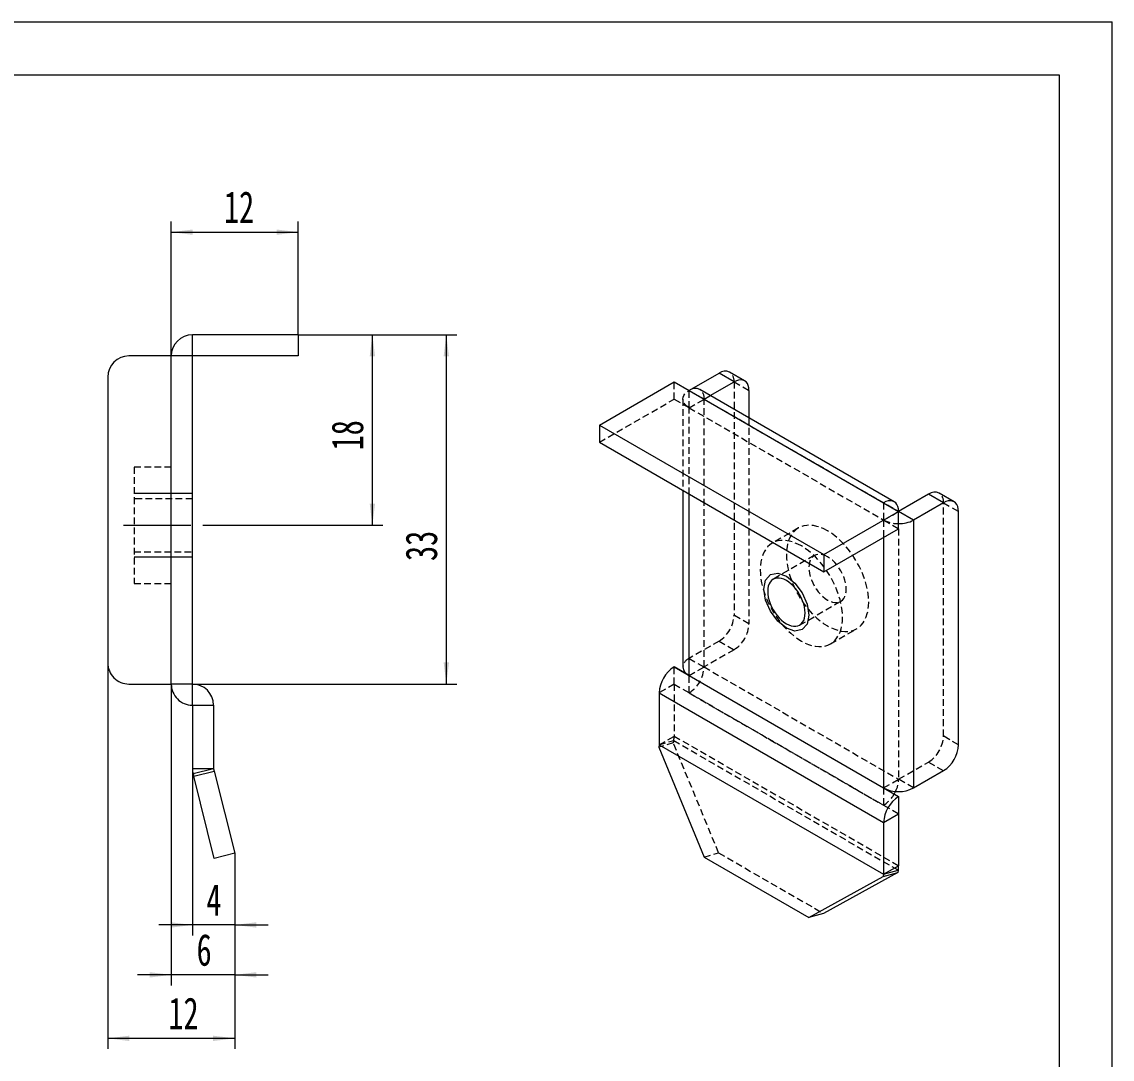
# Model space of a CAD drawing. Header units: millimetres. Extents: x 0 to 210, y 0 to 149.
# Drawn here: x 107 to 210, y 50.6 to 148.6 of the extents above; entities that cross this region are included whole.
import ezdxf

# ---------------------------------------------------------------- set-up
doc = ezdxf.new("R2010")
doc.units = ezdxf.units.MM
doc.header["$LTSCALE"] = 0.5
doc.linetypes.add('CENTERX2', pattern=[20.319999999999997, 12.7, -2.54, 2.54, -2.54])
doc.linetypes.add('HIDDEN', pattern=[1.905, 1.27, -0.635])
doc.layers.add('A-TITLEBLOCK', color=7, linetype='Continuous', lineweight=15)
doc.styles.add('SLDTEXTSTYLE1', font='TXT', dxfattribs={"width": 0.7})
doc.dimstyles.new('SLDDIMSTYLE0', dxfattribs={"dimtxt": 3, "dimasz": 2.04, "dimexe": 0, "dimexo": 0.0625, "dimgap": 0.75, "dimtad": 2, "dimrnd": 1e-09, "dimzin": 12, "dimdsep": 46, "dimtxsty": 'SLDTEXTSTYLE1', "dimsah": 1, "dimcen": 0.09, "dimadec": 0, "dimazin": 3, "dimtfac": 1, "dimtofl": 0, "dimtmove": 0, "dimatfit": 3, "dimfxl": 0, "dimfrac": 2, "dimtolj": 1, "dimtzin": 12, "dimarcsym": 0})
doc.dimstyles.new('SLDDIMSTYLE1', dxfattribs={"dimtxt": 3, "dimasz": 2.04, "dimexe": 0, "dimexo": 0.0625, "dimgap": 0.75, "dimtad": 2, "dimrnd": 1e-09, "dimzin": 12, "dimdsep": 46, "dimtxsty": 'SLDTEXTSTYLE1', "dimsah": 1, "dimcen": 0.09, "dimadec": 0, "dimazin": 3, "dimtfac": 1, "dimtmove": 0, "dimatfit": 0, "dimfxl": 0, "dimfrac": 2, "dimtolj": 1, "dimtzin": 12, "dimarcsym": 0})

# ---------------------------------------------------------------- blocks, each defined once
blk = doc.blocks.new('_D')
at = {"layer": 'A-TITLEBLOCK'}
for p, q in [((121.1052843176097, 117.0300792413537), (121.1052843176097, 129.7291534742687)), ((133.1052843176097, 119.0300792413537), (133.1052843176097, 129.7291534742687)), ((121.1052843176097, 128.7291534742687), (133.1052843176097, 128.7291534742687))]:
    blk.add_line(p, q, dxfattribs=at)
for points in [[(121.1052843176097, 128.7291534742687), (123.1452843176097, 128.4751534742687), (123.1452843176097, 128.9831534742687)], [(133.1052843176097, 128.7291534742687), (131.0652843176097, 128.9831534742687), (131.0652843176097, 128.4751534742687)]]:
    blk.add_solid(points, dxfattribs=at)
at = {"layer": 'A-TITLEBLOCK', "insert": (126.0854826779418, 132.5963567517923), "char_height": 3, "attachment_point": 1, "style": 'SLDTEXTSTYLE1'}
blk.add_mtext('12', dxfattribs=at)
blk = doc.blocks.new('_D_1')
at = {"layer": 'A-TITLEBLOCK'}
for p, q in [((133.1052843176097, 119.0300792413537), (141.1167063643646, 119.0300792413537)), ((140.1167063643646, 101.0300792413537), (140.1167063643646, 119.0300792413537)), ((124.1052843176097, 101.0300792413537), (141.1167063643646, 101.0300792413537))]:
    blk.add_line(p, q, dxfattribs=at)
for points in [[(140.1167063643646, 119.0300792413537), (139.8627063643646, 116.9900792413537), (140.3707063643646, 116.9900792413537)], [(140.1167063643646, 101.0300792413537), (140.3707063643646, 103.0700792413537), (139.8627063643646, 103.0700792413537)]]:
    blk.add_solid(points, dxfattribs=at)
at = {"layer": 'A-TITLEBLOCK', "insert": (136.2495030868411, 108.1052161218199), "char_height": 3, "attachment_point": 1, "rotation": 90, "style": 'SLDTEXTSTYLE1'}
blk.add_mtext('18', dxfattribs=at)
blk = doc.blocks.new('_D_2')
at = {"layer": 'A-TITLEBLOCK'}
for p, q in [((133.1052843176097, 119.0300792413537), (148.1052843176097, 119.0300792413537)), ((147.1052843176097, 119.0300792413537), (147.1052843176097, 86.03007924135368)), ((123.1052843176097, 86.03007924135368), (148.1052843176097, 86.03007924135368))]:
    blk.add_line(p, q, dxfattribs=at)
for points in [[(147.1052843176097, 119.0300792413537), (146.8512843176098, 116.9900792413537), (147.3592843176097, 116.9900792413537)], [(147.1052843176097, 86.03007924135368), (147.3592843176097, 88.07007924135368), (146.8512843176098, 88.07007924135368)]]:
    blk.add_solid(points, dxfattribs=at)
at = {"layer": 'A-TITLEBLOCK', "insert": (143.2380810400862, 97.65434278869911), "char_height": 3, "attachment_point": 1, "rotation": 90.00000000000041, "style": 'SLDTEXTSTYLE1'}
blk.add_mtext('33', dxfattribs=at)
blk = doc.blocks.new('_D_3')
at = {"layer": 'A-TITLEBLOCK'}
for p, q in [((123.1062843176097, 78.030079492589), (123.106668898752, 62.26225275592915)), ((127.1062843179004, 70.03007949142635), (127.1064737747108, 62.26235031214625)), ((123.1066445085079, 63.26225275563171), (119.9316445094523, 63.26217531660687)), ((127.1064493844667, 63.26235031184881), (123.1066445085079, 63.26225275563171)), ((127.1064493844667, 63.26235031184881), (130.2814493835224, 63.26242775087365))]:
    blk.add_line(p, q, dxfattribs=at)
for points in [[(123.1066445085079, 63.26225275563171), (121.0666383139927, 63.51620299945832), (121.0666507042367, 63.00820299960941)], [(127.1064493844667, 63.26235031184881), (129.1464555789819, 63.0084000680222), (129.1464431887379, 63.51640006787111)]]:
    blk.add_solid(points, dxfattribs=at)
at = {"layer": 'A-TITLEBLOCK', "insert": (124.422894348814, 67.12948813796038), "char_height": 3, "attachment_point": 1, "rotation": 0.0013974580456000848, "style": 'SLDTEXTSTYLE1'}
blk.add_mtext('4', dxfattribs=at)
blk = doc.blocks.new('_D_4')
at = {"layer": 'A-TITLEBLOCK'}
for p, q in [((121.1052843176097, 86.03007924135368), (121.1052843176097, 57.54500824135369)), ((127.1062843179004, 70.03007949142635), (127.1062843179004, 57.54500824135369)), ((121.1052843176097, 58.54500824135369), (117.9302843176097, 58.54500824135369)), ((127.1062843179004, 58.54500824135369), (121.1052843176097, 58.54500824135369)), ((127.1062843179004, 58.54500824135369), (130.2812843179004, 58.54500824135369))]:
    blk.add_line(p, q, dxfattribs=at)
for points in [[(121.1052843176097, 58.54500824135369), (119.0652843176097, 58.79900824135369), (119.0652843176097, 58.29100824135369)], [(127.1062843179004, 58.54500824135369), (129.1462843179004, 58.29100824135369), (129.1462843179004, 58.79900824135369)]]:
    blk.add_solid(points, dxfattribs=at)
at = {"layer": 'A-TITLEBLOCK', "insert": (123.5015285435122, 62.41221151887726), "char_height": 3, "attachment_point": 1, "style": 'SLDTEXTSTYLE1'}
blk.add_mtext('6', dxfattribs=at)
blk = doc.blocks.new('_D_5')
at = {"layer": 'A-TITLEBLOCK'}
for p, q in [((115.1052843176097, 88.03007924135369), (115.1052843176097, 51.54500824135368)), ((127.1062843179004, 70.03007949142635), (127.1062843179004, 51.54500824135368)), ((127.1062843179004, 52.54500824135368), (115.1052843176097, 52.54500824135368))]:
    blk.add_line(p, q, dxfattribs=at)
for points in [[(115.1052843176097, 52.54500824135368), (117.1452843176097, 52.29100824135369), (117.1452843176097, 52.79900824135368)], [(127.1062843179004, 52.54500824135368), (125.0662843179004, 52.79900824135368), (125.0662843179004, 52.29100824135369)]]:
    blk.add_solid(points, dxfattribs=at)
at = {"layer": 'A-TITLEBLOCK', "insert": (120.8341006736248, 56.41221151887723), "char_height": 3, "attachment_point": 1, "style": 'SLDTEXTSTYLE1'}
blk.add_mtext('12', dxfattribs=at)

msp = doc.modelspace()

# ---------------------------------------------------------------- linework, layer by layer
at = {"color": 7, "linetype": 'Continuous', "lineweight": 15}
for p, q in [((133.1052844219178, 119.0300775349576), (123.1052844126046, 119.0300775349576)), ((123.1052844126046, 117.0300809324223), (123.1052844126046, 119.0300775349576)), ((133.1052844219178, 119.0300775349576), (133.1052844219178, 117.0300809324223)), ((121.1052843176097, 117.0300809324223), (117.1052841276199, 117.0300809324223)), ((121.1052843176097, 86.03007957641667), (121.1052843176097, 117.0300809324223)), ((123.1052844126046, 117.0300809324223), (121.1052843176097, 117.0300809324223)), ((123.1052844126046, 86.03007957641667), (123.1052844126046, 117.0300809324223)), ((133.1052844219178, 117.0300809324223), (123.1052844126046, 117.0300809324223)), ((175.2971746403648, 114.6847675981372), (173.8829615047285, 115.5011754636099)), ((115.1052842654556, 115.0300806045968), (115.1052842654556, 88.03007897291964)), ((161.5693342925186, 110.5039733261645), (168.6404021109696, 114.5860138890797)), ((168.6404021109696, 114.5860138890797), (170.0546152466058, 113.769606023607)), ((170.0801109721583, 113.7840612740218), (172.8830429996035, 115.4021594912769)), ((172.0547778659561, 113.2911964763278), (174.2972561352397, 114.5857516258041)), ((174.2972561352397, 114.5857516258041), (172.8830429996035, 115.4021594912769)), ((170.0546152466058, 113.769606023607), (188.4393919367776, 103.156300350934)), ((189.4393107300158, 103.2553164895912), (171.0545340398441, 113.8686221622642)), ((175.7114696001483, 113.7690777899073), (175.7114696001483, 111.1802309275298)), ((161.5693342925186, 110.5039733261645), (182.7825372539629, 98.25785192254598)), ((161.5693342925186, 110.5039733261645), (161.5693342925186, 108.8708944765616)), ((161.5693342925186, 108.8708944765616), (182.7825372539629, 96.62477307294311)), ((169.4688290407708, 104.3106121165514), (169.4688290407708, 87.64016895386948)), ((170.0546152466058, 86.82376089831187), (170.0546152466058, 103.9724439640142)), ((188.4393919367776, 103.156300350934), (189.8536050724139, 102.3398924854612)), ((192.6820328254115, 103.9724459531311), (189.8536055663222, 102.3396296519311)), ((194.0962459610478, 103.1560380876584), (191.2678187019585, 101.5232217864583)), ((194.0962459610478, 103.1560380876584), (192.6820328254115, 103.9724459531311)), ((195.0961644661728, 103.2550540599914), (193.6819513305365, 104.0714619254642)), ((182.7825372539629, 98.25785192254598), (189.8536050724139, 102.3398924854612)), ((189.8536050724139, 100.7068136358583), (189.8536050724139, 102.3398924854612)), ((191.2678187019585, 101.5232217864583), (189.8536055663222, 102.3396296519311)), ((195.5104594259563, 80.29276099851528), (195.5104594259563, 102.3393642517615)), ((191.2678187019585, 101.5232217864583), (191.2678187019585, 76.21045551076611)), ((182.7825372539629, 96.62477307294311), (189.8536050724139, 100.7068136358583)), ((188.4393919367776, 99.89040425096279), (188.4393919367776, 76.21045522563888)), ((182.7825372539629, 98.25785192254598), (182.7825372539629, 96.62477307294311)), ((168.6404021109696, 87.64016876378466), (168.6396949988041, 87.63976055662049)), ((168.6396949988041, 87.63976055662049), (189.8528979602484, 75.39363915300193)), ((170.0546152466058, 86.82376089831187), (168.6404021109696, 87.64016876378466)), ((170.0546152466058, 86.82376089831187), (188.4393919367776, 76.21045522563888)), ((117.1052841276199, 86.03007957641667), (121.1052843176097, 86.03007957641667)), ((123.1052844126046, 86.03007957641667), (121.1052843176097, 86.03007957641667)), ((123.1052844126046, 84.03007924859112), (123.1052844126046, 86.03007957641667)), ((123.1052844126046, 86.03007957641667), (123.1062844202191, 86.03007957641667)), ((123.1062844202191, 84.03007924859112), (123.1062844202191, 86.03007957641667)), ((167.2254815338956, 85.19027060960845), (188.4386844953399, 72.94414920598989)), ((167.2254815338956, 85.19027060960845), (167.2254815338956, 80.29102593335267)), ((123.1052844126046, 84.03007924859112), (123.1062844202191, 84.03007924859112)), ((123.1062844202191, 84.03007924859112), (125.1062842823834, 84.03007924859112)), ((123.1062844202191, 84.03007924859112), (123.1062844202191, 78.03007948747536)), ((125.1062842823834, 84.03007924859112), (125.1062842823834, 78.03007948747536)), ((167.2254815338956, 80.29102593335267), (167.1832566478605, 80.07161109119149)), ((167.1832566478605, 80.07161109119149), (171.4681219286211, 69.6766589927966)), ((167.2254815338956, 80.29102593335267), (188.4386844953399, 68.04490452973413)), ((125.1062842823834, 78.03007948747536), (123.1062844202191, 78.03007948747536)), ((125.1062842823834, 78.03007948747536), (123.1659994267196, 77.54500824445559)), ((123.1659994267196, 77.54500824445559), (123.2257144332201, 77.30614824755749)), ((123.2257144332201, 77.30614824755749), (125.1659992888838, 77.79121949239625)), ((125.1659992888838, 69.54500783537215), (123.2257144332201, 77.30614824755749)), ((125.1062842823834, 78.03007948747536), (125.1659992888838, 77.79121949239625)), ((125.1659992888838, 77.79121949239625), (127.1062841445476, 70.03007928211873)), ((191.2678187019585, 76.21045551076611), (194.0962459610478, 77.84327181196612)), ((188.4393919367776, 76.21045522563888), (189.8536050724139, 75.39404736016611)), ((189.4394732670322, 75.6331205253233), (189.5708352597297, 75.88388574979496)), ((189.8536050724139, 75.39404736016611), (189.8528979602484, 75.39363915300193)), ((189.8528979602484, 75.39363915300193), (189.8528979602484, 73.76055726154748)), ((189.8536050724139, 75.39404736016611), (189.8536050724139, 73.76096546871166)), ((188.4386844953399, 72.94414920598989), (189.8528979602484, 73.76055726154748)), ((189.8536050724139, 73.76096546871166), (189.8528979602484, 73.76055726154748)), ((189.8528979602484, 73.76055726154748), (189.8528979602484, 68.86131258529173)), ((188.4386844953399, 72.94414920598989), (188.4386844953399, 68.04490452973413)), ((127.1062841445476, 70.03007928211873), (125.1659992888838, 69.54500783537215)), ((171.4681219286211, 69.6766589927966), (181.3676171707974, 63.96180203363888)), ((189.7684481881782, 68.22144136719518), (182.7396057496708, 64.35775354839515)), ((188.3964596093048, 67.82548968757293), (189.7684481881782, 68.22144136719518)), ((188.4386844953399, 68.04490452973413), (188.3964596093048, 67.82548968757293)), ((188.4386844953399, 68.04490452973413), (189.8528979602484, 68.86131258529173)), ((188.4386844953399, 68.04490452973413), (189.8106730742133, 68.44085621084166)), ((189.8106730742133, 68.44085621084166), (189.7684481881782, 68.22144136719518)), ((181.3676171707974, 63.96180203363888), (188.3964596093048, 67.82548968757293)), ((182.7396057496708, 64.35775354839515), (181.3676171707974, 63.96180203363888))]:
    msp.add_line(p, q, dxfattribs=at)
at = {"color": 7, "linetype": 'HIDDEN', "lineweight": 0}
for p, q in [((168.6404021109696, 112.9529350394769), (168.6404021109696, 114.5860138890797)), ((174.297256464512, 114.5854856553801), (175.7114696001483, 113.7690777899073)), ((174.297256464512, 114.5854856553801), (174.297256464512, 92.53888240213382)), ((170.0546152466058, 112.1365271740041), (170.0546152466058, 113.769606023607)), ((170.0546157405142, 113.7693431900769), (170.0801109721583, 113.7840612740218)), ((170.0546157405142, 113.7693431900769), (171.4688288761505, 112.9529353246041)), ((161.5693342925186, 108.8708944765616), (168.6404021109696, 112.9529350394769)), ((170.0546152466058, 112.1365271740041), (168.6404021109696, 112.9529350394769)), ((169.4688290407708, 112.9529352295617), (169.4688290407708, 104.3106121165514)), ((170.0546152466058, 112.1365271740041), (171.4688288761505, 112.9529353246041)), ((171.4688288761505, 112.9529353246041), (172.0547778659561, 113.2911964763278)), ((171.4688288761505, 112.9529353246041), (189.8536055663222, 102.3396296519311)), ((171.4688288761505, 87.64016904891189), (171.4688288761505, 112.9529353246041)), ((170.0546152466058, 103.9724439640142), (170.0546152466058, 112.1365271740041)), ((170.0546152466058, 112.1365271740041), (188.4393919367776, 101.5232215013311)), ((175.7114696001483, 111.1802309275298), (175.7114696001483, 91.72247453666105)), ((117.6052842095763, 106.5300801426608), (117.6052842095763, 95.53007833962029)), ((121.1052843176097, 106.5300801426608), (117.6052842095763, 106.5300801426608)), ((123.1052844126046, 103.5300796509225), (117.6052842095763, 103.5300796509225)), ((188.4393919367776, 103.156300350934), (188.4393919367776, 101.5232215013311)), ((194.09624629032, 103.1557721172343), (195.5104594259563, 102.3393642517615)), ((194.09624629032, 81.10916886398806), (194.09624629032, 103.1557721172343)), ((188.4393919367776, 101.5232215013311), (189.8536055663222, 102.3396296519311)), ((188.4393919367776, 101.5232215013311), (189.8536050724139, 100.7068136358583)), ((188.4393919367776, 101.5232215013311), (188.4393919367776, 99.89040425096279)), ((180.3863145664602, 100.7736110544855), (177.9114407559161, 99.34489681469613)), ((189.8536055663222, 100.7068124015628), (189.8536055663222, 77.0268633762389)), ((117.6052842095763, 98.53007883135861), (123.1052844126046, 98.53007883135861)), ((181.88619265342, 98.17546406871949), (177.9971052133313, 95.93034167833008)), ((117.6052842095763, 95.53007833962029), (121.1052843176097, 95.53007833962029)), ((180.4969019700522, 91.60009825465991), (184.3859894101409, 93.84522064504932)), ((175.7114696001483, 91.72247453666105), (174.297256464512, 92.53888240213382)), ((183.4109936865566, 89.81835941949387), (185.8858674971007, 91.24707365928327)), ((172.8830429996035, 90.08939321558468), (170.0546157405142, 88.45657691438466)), ((172.8830429996035, 90.08939321558468), (174.2972561352397, 89.27298535011191)), ((174.2972561352397, 89.27298535011191), (171.4688288761505, 87.64016904891189)), ((168.6396949988041, 86.00667866516604), (168.6396949988041, 87.63976055662049)), ((168.6404021109696, 86.00708687233022), (168.6404021109696, 87.64016876378466)), ((170.0546152466058, 86.82376089831187), (171.4688288761505, 87.64016904891189)), ((170.0546157405142, 88.45657691438466), (171.4688288761505, 87.64016904891189)), ((171.4688288761505, 87.64016904891189), (189.8536055663222, 77.0268633762389)), ((170.0546152466058, 85.19067900685744), (170.0546152466058, 86.82376089831187)), ((168.6396949988041, 86.00667866516604), (167.2254815338956, 85.19027060960845)), ((168.6404021109696, 86.00708687233022), (168.6396949988041, 86.00667866516604)), ((168.6396949988041, 86.00667866516604), (189.8528979602484, 73.76055726154748)), ((168.6396949988041, 86.00667866516604), (168.6396949988041, 81.10743398891026)), ((168.6404021109696, 86.00708687233022), (170.0546152466058, 85.19067900685744)), ((170.0546152466058, 85.19067900685744), (188.4393919367776, 74.57737333418444)), ((168.5552452267339, 80.46756277081374), (167.1832566478605, 80.07161109119149)), ((167.2254815338956, 80.29102593335267), (168.6396949988041, 81.10743398891026)), ((167.2254815338956, 80.29102593335267), (168.597470112769, 80.6869776144602)), ((168.597470112769, 80.6869776144602), (168.5552452267339, 80.46756277081374)), ((172.8401105074945, 70.07261050755287), (168.5552452267339, 80.46756277081374)), ((168.597470112769, 80.6869776144602), (189.8106730742133, 68.44085621084166)), ((168.6396949988041, 81.10743398891026), (189.8528979602484, 68.86131258529173)), ((195.5104594259563, 80.29276099851528), (194.09624629032, 81.10916886398806)), ((189.8536055663222, 77.0268633762389), (192.6820328254115, 78.6596796774389)), ((192.6820328254115, 78.6596796774389), (194.0962459610478, 77.84327181196612)), ((188.4393919367776, 76.21045522563888), (189.8536055663222, 77.0268633762389)), ((191.2678187019585, 76.21045551076611), (189.8536055663222, 77.0268633762389)), ((188.4393919367776, 76.21045522563888), (188.4393919367776, 74.57737333418444)), ((188.4393919367776, 74.57737333418444), (189.8536050724139, 73.76096546871166)), ((171.4681219286211, 69.6766589927966), (172.8401105074945, 70.07261050755287)), ((172.8401105074945, 70.07261050755287), (182.7396057496708, 64.35775354839515))]:
    msp.add_line(p, q, dxfattribs=at)
at = {"color": 7, "linetype": 'Continuous', "lineweight": 0}
for p, q in [((123.1052843176097, 104.0300792413537), (117.6052843176097, 104.0300792413537)), ((123.1052843176097, 98.0300792413537), (117.6052843176097, 98.0300792413537))]:
    msp.add_line(p, q, dxfattribs=at)
at = {"color": 7, "linetype": 'Continuous', "lineweight": 15, "flags": 128}
for points in [[(175.7114696001483, 113.7690777899073), (175.6940583419017, 114.0144963881407), (175.6422529503645, 114.2337691268215), (175.5573293555208, 114.4214971700449), (175.4413787654558, 114.573056517092), (175.2972559706115, 114.6847202516907), (175.1285098673415, 114.7537309826248), (174.9392955422189, 114.7783960999611), (174.7342718683654, 114.7581047049569), (174.5184879065237, 114.6933593700458), (174.2972561352397, 114.5857516258041)], [(189.8536055663222, 102.3396296519311), (189.8361942501958, 102.5850482167512), (189.7843890297258, 102.804321054187), (189.6994655172002, 102.9920491449316), (189.5835148139478, 103.1436084266371), (189.4393920191036, 103.2552721612358), (189.2706458746745, 103.3242828684093), (189.0814315083929, 103.3489479619849), (188.8764079991755, 103.3286566620232), (188.6606237080616, 103.2639111370273), (188.4393919367776, 103.156300350934)], [(195.5104594259563, 102.3393642517615), (195.4930481677097, 102.5847828499949), (195.4412427761725, 102.8040555886757), (195.3563191813288, 102.9917836318991), (195.2403685912638, 103.1433429789463), (195.0962457964195, 103.2550067135449), (194.9274996931495, 103.3240174444791), (194.7382853680269, 103.3486825618153), (194.5332616941734, 103.3283911668112), (194.3174777323318, 103.2636458319001), (194.0962459610478, 103.1560380876584)], [(181.0147705051454, 92.74471060998967), (180.9996470305196, 93.01989067294949), (180.9545354146337, 93.30782430679712), (180.8802073070152, 93.6035838794617), (180.7779346863809, 93.9021080594088), (180.6494674701249, 94.19829078769783), (180.4970035505426, 94.48706397550966), (180.3231519163383, 94.76348571438176), (180.1308870484186, 95.02282743998786), (179.923498705873, 95.26065158969895), (179.7045353323059, 95.47288685933474), (179.4777434903205, 95.65590423188739), (179.2470035916917, 95.80657233081304), (179.0162636930629, 95.9223108482199), (178.7894718510776, 96.00114176282602), (178.5705084775104, 96.04171622310453), (178.3631201349649, 96.04333755695609), (178.1708552670451, 96.00598012278158), (177.9970036328409, 95.9302832082137), (177.8445397132585, 95.81754111502448), (177.7160724970025, 95.66968347743632), (177.6137998763683, 95.48924075183903), (177.5394717687497, 95.27929858555606), (177.4943601528639, 95.04344971475486), (177.479236678238, 94.78573084392609), (177.4943601528639, 94.51054926004049), (177.5394717687497, 94.22261562619286), (177.6137998763683, 93.92685605352828), (177.7160724970025, 93.62833187358116), (177.8445397132585, 93.33214914529215), (177.9970036328409, 93.04337595748032), (178.1708552670451, 92.76695421860822), (178.3631201349649, 92.5076124930021), (178.5705084775104, 92.26978834329101), (178.7894718510776, 92.05755307365523), (179.0162636930629, 91.87453570110259), (179.2470035916917, 91.72386760217694), (179.4777434903205, 91.60812908477007), (179.7045353323059, 91.52929817016394), (179.923498705873, 91.48872370988545), (180.1308870484186, 91.48710237603389), (180.3231519163383, 91.5244598102084), (180.4970035505426, 91.60015672477628), (180.6494674701249, 91.71289881796548), (180.7779346863809, 91.86075645555367), (180.8802073070152, 92.04119918115093), (180.9545354146337, 92.25114134743392), (180.9996470305196, 92.48699021823512), (181.0147705051454, 92.74471060998967)]]:
    msp.add_lwpolyline(points, dxfattribs=at)
at = {"color": 7, "linetype": 'HIDDEN', "lineweight": 0, "flags": 128}
for points in [[(170.0546152466058, 112.1365271740041), (169.8507952274768, 112.2742927674845), (169.6868157516737, 112.4287690506811), (169.566715919618, 112.5961518084467), (169.4934523491966, 112.7723198591866), (169.4688290407708, 112.9529352295617), (169.4934526784688, 113.133550409852), (169.5667157961409, 113.3097187694797), (169.6868160397869, 113.4771014797241), (169.8507952480563, 113.6315775134344), (170.0546157405142, 113.7693431900769)], [(183.1360910317805, 100.5013175583841), (182.7971347367426, 100.6799022194266), (182.4607581251786, 100.8229502163335), (182.1295211448067, 100.9293715588182), (181.8059448069011, 100.9983542496559), (181.4924916974902, 101.0293770562556), (181.1915473940542, 101.0222019874628), (180.9054022320738, 100.9768817776552), (180.6362338536009, 100.8937653984613), (180.3860909905997, 100.7734815646995), (180.1568771659707, 100.6169481435773), (179.9503371933875, 100.4253556133564), (179.7680425246825, 100.2001633547214), (179.6113810424063, 99.94308120859682), (179.481544382846, 99.65607071070973), (179.379521021308, 99.34131410207814), (179.3060877110396, 99.00120558288447), (179.2618028977836, 98.63833534213687), (179.2470037563279, 98.25546541269433), (179.2618028977836, 97.8555072373025), (179.3060877110396, 97.44150683950545), (179.379521021308, 97.01661402496035), (179.481544382846, 96.58406375040572), (179.6113810424063, 96.14714703623378), (179.7680425246825, 95.7091873927588), (179.9503371933875, 95.27352218967965), (180.1568771659707, 94.84346368300531), (180.3860909905997, 94.42228561308607), (180.6362338536009, 94.01319297717134), (180.9054022320738, 93.6193014032286), (181.1915473940542, 93.2436050216531), (181.4924916974902, 92.88896705606882), (181.8059448069011, 92.55808460591267), (182.1295211448067, 92.25347400916118), (182.4607581251786, 91.97745727453177), (182.7971347367426, 91.73213310246102), (183.1360910317805, 91.5193671553847), (183.4750473268183, 91.34078249434224), (183.8114239383823, 91.19773449743529), (184.1426609187542, 91.09131315495065), (184.4662372566598, 91.02233046411295), (184.7796903660708, 90.99130765751326), (185.0806346695067, 90.99848272630605), (185.3667798314871, 91.04380293611361), (185.63594820996, 91.12691931530753), (185.8860910729612, 91.24720314906932), (186.1153048975902, 91.40373657019154), (186.3218448701734, 91.59532910041243), (186.5041395388784, 91.82052135904742), (186.6608010211546, 92.077603505172), (186.790637680715, 92.36461400305909), (186.8926610422529, 92.67937061169069), (186.9660943525213, 93.01947913088435), (187.0103791657774, 93.38234937163195), (187.025178307233, 93.76522082200027), (187.0103791657774, 94.16517747646631), (186.9660943525213, 94.57917787426337), (186.8926610422529, 95.00407068880847), (186.790637680715, 95.43662096336308), (186.6608010211546, 95.87353767753504), (186.5041395388784, 96.31149732101001), (186.3218448701734, 96.74716252408916), (186.1153048975902, 97.1772210307635), (185.8860910729612, 97.59839910068274), (185.63594820996, 98.00749173659747), (185.3667798314871, 98.40138331054021), (185.0806346695067, 98.77707969211573), (184.7796903660708, 99.1317176577), (184.4662372566598, 99.46260010785615), (184.1426609187542, 99.76721070460765), (183.8114239383823, 100.043227439237), (183.4750473268183, 100.2885516113078), (183.1360910317805, 100.5013175583841)], [(180.6612172212364, 99.0726033185947), (180.3222609261985, 99.25118797963718), (179.9858843146345, 99.39423597654412), (179.6546473342626, 99.50065731902876), (179.331070996357, 99.56964000986646), (179.0176178869461, 99.60066281646615), (178.7166735835101, 99.59348774767335), (178.4305284215298, 99.54816753786578), (178.1613600430568, 99.46505115867187), (177.9112171800556, 99.34476732491007), (177.6820033554266, 99.18823390378786), (177.4754633828434, 98.99664137356697), (177.2931687141384, 98.771449114932), (177.1365072318622, 98.51436696880741), (177.0066705723019, 98.22735647092031), (176.9046472107639, 97.91259986228873), (176.8312139004955, 97.57249134309507), (176.7869290872395, 97.20962110234744), (176.7721299457838, 96.82675117290493), (176.7869290872395, 96.42679299751309), (176.8312139004955, 96.01279259971602), (176.9046472107639, 95.58789978517095), (177.0066705723019, 95.15534951061632), (177.1365072318622, 94.71843279644438), (177.2931687141384, 94.2804731529694), (177.4754633828434, 93.84480794989024), (177.6820033554266, 93.4147494432159), (177.9112171800556, 92.99357137329666), (178.1613600430568, 92.58447873738191), (178.4305284215298, 92.19058716343919), (178.7166735835101, 91.81489078186367), (179.0176178869461, 91.46025281627941), (179.331070996357, 91.12937036612325), (179.6546473342626, 90.82475976937177), (179.9858843146345, 90.54874303474236), (180.3222609261985, 90.3034188626716), (180.6612172212364, 90.09065291559527), (181.0001735162742, 89.91206825455282), (181.3365501278382, 89.76902025764588), (181.6677871082101, 89.66259891516124), (181.9913634461158, 89.59361622432354), (182.3048165555267, 89.56259341772383), (182.6057608589627, 89.56976848651664), (182.891906020943, 89.61508869632421), (183.1610743994159, 89.69820507551812), (183.4112172624171, 89.81848890927992), (183.6404310870462, 89.97502233040214), (183.8469710596293, 90.16661486062303), (184.0292657283343, 90.39180711925799), (184.1859272106105, 90.64888926538258), (184.3157638701709, 90.93589976326967), (184.4177872317088, 91.25065637190126), (184.4912205419772, 91.59076489109493), (184.5355053552333, 91.95363513184255), (184.5503044966889, 92.33650658221084), (184.5355053552333, 92.73646323667691), (184.4912205419772, 93.15046363447397), (184.4177872317088, 93.57535644901904), (184.3157638701709, 94.00790672357367), (184.1859272106105, 94.44482343774563), (184.0292657283343, 94.8827830812206), (183.8469710596293, 95.31844828429975), (183.6404310870462, 95.7485067909741), (183.4112172624171, 96.16968486089334), (183.1610743994159, 96.57877749680807), (182.891906020943, 96.97266907075081), (182.6057608589627, 97.34836545232632), (182.3048165555267, 97.70300341791058), (181.9913634461158, 98.03388586806675), (181.6677871082101, 98.33849646481823), (181.3365501278382, 98.61451319944763), (181.0001735162742, 98.85983737151838), (180.6612172212364, 99.0726033185947)], [(183.1360910317805, 98.05169472120245), (182.9053511331517, 98.16743323860932), (182.6785592911663, 98.24626415321544), (182.4595959175991, 98.28683861349396), (182.2522075750536, 98.2884599473455), (182.0599427071339, 98.251102513171), (181.8860910729296, 98.17540559860312), (181.7336271533473, 98.0626635054139), (181.6051599370913, 97.91480586782573), (181.502887316457, 97.73436314222847), (181.4285592088384, 97.52442097594547), (181.3834475929526, 97.28857210514427), (181.3683241183268, 97.03085323431552), (181.3834475929526, 96.7556716504299), (181.4285592088384, 96.46773801658229), (181.502887316457, 96.1719784439177), (181.6051599370913, 95.87345426397057), (181.7336271533473, 95.57727153568158), (181.8860910729296, 95.28849834786973), (182.0599427071339, 95.01207660899763), (182.2522075750536, 94.75273488339153), (182.4595959175991, 94.51491073368042), (182.6785592911663, 94.30267546404465), (182.9053511331517, 94.119658091492), (183.1360910317805, 93.96898999256635), (183.3668309304092, 93.8532514751595), (183.5936227723946, 93.77442056055337), (183.8125861459618, 93.73384610027487), (184.0199744885073, 93.73222476642331), (184.212239356427, 93.76958220059782), (184.3860909906313, 93.8452791151657), (184.5385549102136, 93.95802120835492), (184.6670221264696, 94.10587884594308), (184.7692947471039, 94.28632157154036), (184.8436228547225, 94.49626373782333), (184.8887344706083, 94.73211260862453), (184.9038579452341, 94.98983300037908), (184.8887344706083, 95.2650130633389), (184.8436228547225, 95.55294669718653), (184.7692947471039, 95.84870626985112), (184.6670221264696, 96.14723044979823), (184.5385549102136, 96.44341317808724), (184.3860909906313, 96.73218636589907), (184.212239356427, 97.00860810477118), (184.0199744885073, 97.26794983037729), (183.8125861459618, 97.50577398008839), (183.5936227723946, 97.71800924972415), (183.3668309304092, 97.90102662227682), (183.1360910317805, 98.05169472120245)]]:
    msp.add_lwpolyline(points, dxfattribs=at)
at = {"color": 7, "linetype": 'Continuous', "lineweight": 0, "flags": 128}
msp.add_lwpolyline([(181.3683240024229, 92.54060783771227), (181.2068481061778, 91.69639596673672), (180.7470036588633, 91.16714380171808), (180.0587978090826, 91.03342518709766), (179.2470036588633, 91.3155975697891), (178.435209508644, 91.97070276242671), (177.7470036588633, 92.89900693797473), (177.2871592115488, 93.95918420080429), (177.1256833153037, 94.98983217318042), (177.2871592115488, 95.83404404415597), (177.7470036588633, 96.36329620917459), (178.435209508644, 96.49701482379503), (179.2470036588633, 96.21484244110356), (180.0587978090826, 95.55973724846595), (180.7470036588633, 94.63143307291791), (181.2068481061778, 93.57125581008836), (181.3683240024229, 92.54060783771227)], dxfattribs=at)
at = {"color": 7, "linetype": 'Continuous', "lineweight": 15}
for centre, radius, start, end in [((123.1052843176097, 117.0300792413537), 2.000000000000014, 90, 180), ((117.1052843176097, 115.0300792413537), 2, 90, 179.9999999999999), ((173.4678538617037, 114.5947886066188), 0.9969210048062593, 65.39313664834057, 125.9173097365228), ((170.6394234357541, 112.9622648622549), 0.9968953650751011, 65.39227457058922, 125.9181874522564), ((193.2668436875117, 103.165075068473), 0.9969210048062748, 65.3931366483416, 125.9173097365205), ((189.9171413831251, 104.0455448194067), 2.861196026516366, 268.7275800755037, 298.1685786955297), ((117.1052843176097, 88.03007924135369), 2, 179.9999999999999, 270.0000000000008), ((170.2740027875333, 85.06319948489816), 3.051168449072533, 122.3868785403266, 177.6131290164384), ((170.4612432582589, 87.7338828295414), 0.996829107503306, 185.3944557866468, 245.9256674343672), ((123.1052843176097, 86.03007924135369), 2, 180, 270.0000000000012), ((123.1062843176097, 84.03007924135369), 2.000000000000014, 4.071109992273301e-13, 90), ((192.4619410139875, 80.41983128250021), 3.051165574855731, 302.3868495841668, 357.6131425678135), ((125.1062843176097, 78.030079492589), 2.000000000000014, 179.9999999999996, 194.0362434679268), ((191.4872057489773, 72.81707808127977), 3.051168449072238, 122.3868785403238, 177.6131290164414), ((189.8536050467729, 78.9145650344651), 3.051591155229167, 242.3910370989218, 297.6089744527929), ((187.619209544657, 68.8732852587579), 2.233720502403386, 348.8375519795755, 359.6928949064855)]:
    msp.add_arc(centre, radius, start, end, dxfattribs=at)
at = {"color": 7, "linetype": 'HIDDEN', "lineweight": 0}
for centre, radius, start, end in [((173.3202971090498, 114.695036653454), 0.9830823990917994, 353.6018853431585, 55.08593859403069), ((170.5040795205204, 113.0680080954751), 0.9715879073889762, 353.1980456759977, 55.48990504786185), ((193.1192869349861, 103.2653231153663), 0.9830823989708065, 353.6018853389647, 55.08593859822531), ((189.7995058953395, 104.0850108957656), 2.900461149836667, 242.0351211717296, 271.0687449284809), ((171.2487380525434, 92.66595268611873), 3.051165574855616, 302.386849584165, 357.613142567814), ((172.6629511881798, 91.84954482064586), 3.05116557485542, 302.3868495841627, 357.6131425678159), ((170.4840264819503, 87.53010737288571), 1.02114611892031, 114.8673211492724, 173.812503546569), ((168.4203093543472, 87.76723918362006), 3.051166677510532, 302.3868574690759, 357.6131462364949), ((166.4060065832206, 81.11940666237564), 2.233720502395449, 348.8375519795568, 359.6928949065048), ((191.0477278783514, 81.23623914797291), 3.051165574855559, 302.3868495841649, 357.613142567815), ((187.0824621651132, 77.10597132783742), 2.772272320330524, 333.8435002558393, 358.3648189735822), ((186.8833233621707, 77.05294471278465), 2.924004627120765, 302.1522144588594, 330.9498339271332)]:
    msp.add_arc(centre, radius, start, end, dxfattribs=at)
at = {"layer": 'A-TITLEBLOCK', "linetype": 'Continuous'}
for p, q in [((0.03942178267662272, 148.6073900783198), (210.0394217826766, 148.6073900783198)), ((210.0394217826767, 0.1073900783197187), (210.0394217826766, 148.6073900783198)), ((12.53170488598066, 143.5876351880282), (205.0317048859807, 143.5876351880282)), ((205.0317048859807, 143.5876351880282), (205.0317048859807, 5.087635188028155))]:
    msp.add_line(p, q, dxfattribs=at)
at = {"layer": 'A-TITLEBLOCK', "linetype": 'CENTERX2', "lineweight": 0}
msp.add_line((116.6052843176097, 101.0300792413537), (124.1052843176097, 101.0300792413537), dxfattribs=at)

# ---------------------------------------------------------------- dimensions: what is measured, and where the dimension line sits
at = {"layer": 'A-TITLEBLOCK'}
for base, p1, p2, dimstyle, picture, middle in [((133.1052843176097, 128.7291534742687), (121.1052843176097, 117.0300792413537), (133.1052843176097, 119.0300792413537), 'SLDDIMSTYLE0', '_D', (127.4021493974455, 128.7291534742687)), ((115.1052843176097, 52.54500824135368), (127.1062843179004, 70.03007949142635), (115.1052843176097, 88.03007924135369), 'SLDDIMSTYLE0', '_D_5', (122.1507673931285, 52.54500824135368)), ((121.1052843176097, 58.5450082413537), (127.1062843179004, 70.03007949142635), (121.1052843176097, 86.03007924135368), 'SLDDIMSTYLE1', '_D_4', (124.1577785346646, 58.5450082413537))]:
    dim = msp.add_linear_dim(base=base, p1=p1, p2=p2, dimstyle=dimstyle, dxfattribs=at)
    dim.commit()
    dim.dimension.update_dxf_attribs({"geometry": picture, "text_midpoint": middle, "dimtype": 160})
for base, p1, p2, angle, dimstyle, picture, middle in [((147.1052843176097, 86.03007924135368), (133.1052843176097, 119.0300792413537), (123.1052843176097, 86.03007924135368), 90.0000000000002, 'SLDDIMSTYLE0', '_D_2', (147.1052843176097, 98.97100950820284)), ((140.1167063643646, 119.0300792413537), (124.1052843176097, 101.0300792413537), (133.1052843176097, 119.0300792413537), 90.0000000000002, 'SLDDIMSTYLE0', '_D_1', (140.1167063643646, 109.4197994727242)), ((123.1066445085079, 63.26225275563172), (127.1062843179004, 70.03007949142635), (123.1062843176097, 78.030079492589), 0.001397458045299136, 'SLDDIMSTYLE1', '_D_3', (125.0813220304017, 63.26230091849841))]:
    dim = msp.add_linear_dim(base=base, p1=p1, p2=p2, angle=angle, dimstyle=dimstyle, dxfattribs=at)
    dim.commit()
    dim.dimension.update_dxf_attribs({"geometry": picture, "text_midpoint": middle, "dimtype": 160})

doc.saveas('drawing.dxf')
